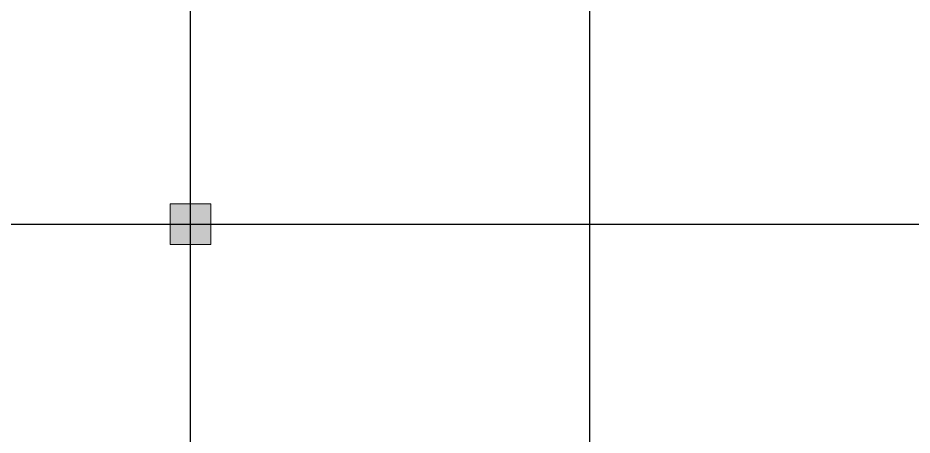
# Model space of a CAD drawing. Header units: millimetres. Extents: x 2659630 to 6742168, y -2425387 to -732288.
# Drawn here: x 2777087 to 2785862, y -1089161 to -1085064 of the extents above; entities that cross this region are included whole.
import ezdxf

# ---------------------------------------------------------------- set-up
doc = ezdxf.new("R2010")
doc.units = ezdxf.units.MM
doc.layers.add('A-hatch', color=253, linetype='Continuous', lineweight=0)
doc.layers.add('A-RCC', color=2, linetype='Continuous', lineweight=0)
doc.layers.add('A-LINE 08', color=8, linetype='Continuous')

msp = doc.modelspace()

# ---------------------------------------------------------------- hatches: boundary and pattern name
at = {"layer": 'A-hatch', "true_color": 0x939598}
h = msp.add_hatch(color=252, dxfattribs=at)
h.dxf.hatch_style = 1
h.paths.add_polyline_path([(2794685.169795455, -1076354.800480256), (2794235.169795463, -1076354.79813326), (2794235.167448485, -1076804.793973931), (2794685.167448478, -1076804.796320929)])
h.paths.add_polyline_path([(2790765.169795504, -1076354.780035292), (2790315.169795508, -1076354.777688293), (2790315.167448537, -1076804.773528967), (2790765.16744853, -1076804.775875966)])
h.paths.add_polyline_path([(2786845.169795554, -1076354.759590327), (2786395.169795563, -1076354.757243329), (2786395.167448586, -1076804.753084003), (2786845.167448578, -1076804.755430999)])
h.paths.add_polyline_path([(2782925.169795612, -1076354.739145362), (2782475.169795616, -1076354.736798365), (2782475.167448642, -1076804.732729218), (2782925.167448631, -1076804.735076217)])
h.paths.add_polyline_path([(2779005.16979566, -1076354.718700398), (2778555.169795671, -1076354.716353399), (2778555.168596098, -1076584.716353397), (2779005.168596091, -1076584.718700395)])
h.paths.add_polyline_path([(2775085.169795722, -1076354.698255433), (2774635.169795727, -1076354.695908435), (2774635.16859615, -1076584.695908431), (2775085.168596152, -1076584.69825543)])
h.paths.add_polyline_path([(2771465.169837732, -1076354.679375135), (2771015.169837739, -1076354.677028136), (2771015.168638164, -1076584.677028134), (2771465.168638157, -1076584.67937513)])
h.paths.add_polyline_path([(2767955.169879762, -1076354.65700327), (2767505.169879762, -1076354.65465627), (2767505.16987974, -1076354.658721548), (2767735.164614903, -1076584.655855823), (2767955.168680178, -1076584.657003265)])
h.paths.add_polyline_path([(2767505.16987974, -1076354.658721548), (2767505.168680184, -1076584.654656268), (2767735.164614903, -1076584.655855823)])
h.paths.add_polyline_path([(2767735.150373595, -1080094.655761754), (2767505.150373593, -1080094.654562177), (2767505.148026599, -1080544.654562172), (2767735.148026599, -1080544.655761749)])
h.paths.add_polyline_path([(2767735.115064327, -1086864.651694801), (2767505.115064329, -1086864.650495223), (2767505.112717329, -1087314.650495219), (2767735.112717329, -1087314.651694795)])
h.paths.add_polyline_path([(2767955.094410716, -1090824.657003073), (2767735.094316674, -1090824.65585565), (2767505.09321115, -1091054.654562027), (2767505.09321115, -1091054.654656072), (2767955.093211142, -1091054.657003071)])
h.paths.add_polyline_path([(2767735.094316674, -1090824.65585565), (2767505.094410721, -1090824.654656073), (2767505.09321115, -1091054.654562027)])
h.paths.add_polyline_path([(2771465.094368709, -1090824.67530966), (2771015.094368713, -1090824.672962662), (2771015.093169142, -1091054.67296266), (2771465.093169132, -1091054.675309656)])
h.paths.add_polyline_path([(2775085.094326703, -1090824.694189962), (2774635.094326707, -1090824.691842962), (2774635.09312713, -1091054.691842958), (2775085.093127126, -1091054.694189958)])
h.paths.add_polyline_path([(2782925.095557934, -1090604.734985851), (2782475.095557941, -1090604.732638852), (2782475.093210936, -1091054.734102081), (2782925.09321093, -1091054.736449081)])
h.paths.add_polyline_path([(2786845.095557883, -1090604.755430815), (2786395.095557889, -1090604.753083816), (2786395.093210889, -1091054.753177854), (2786845.093210885, -1091054.755524852)])
h.paths.add_polyline_path([(2790765.095557833, -1090604.775875778), (2790315.095557842, -1090604.77352878), (2790315.093210844, -1091054.773622818), (2790765.093210833, -1091054.775969817)])
h.paths.add_polyline_path([(2794685.095557783, -1090604.796320744), (2794235.095557788, -1090604.793973746), (2794235.093210788, -1091054.794067783), (2794685.093210785, -1091054.796414781)])
h.paths.add_polyline_path([(2778980.114849864, -1086889.710437727), (2778580.114849867, -1086889.708351505), (2778580.112763645, -1087289.7083515), (2778980.112763641, -1087289.710437722)])
h.paths.add_polyline_path([(2778980.138746005, -1080144.714504621), (2778580.138746008, -1080144.7124184), (2778580.136659786, -1080544.712418396), (2778980.136659781, -1080544.714504616)])
h.paths.add_polyline_path([(2774975.150373505, -1080094.693522353), (2774745.150373505, -1080094.692322777), (2774745.148026505, -1080544.69232277), (2774975.148026505, -1080544.693522345)])
h.paths.add_polyline_path([(2774975.11387465, -1087092.773867416), (2774975.015244206, -1087092.773882591), (2774975.090065302, -1087058.406337379), (2774974.977870071, -1087006.62363598), (2774975.114323968, -1087006.623614986), (2774975.115064232, -1086864.689549441), (2774745.115064241, -1086864.688349865), (2774745.112717239, -1087314.688349858), (2774975.112717237, -1087314.689549435)])
h.paths.add_polyline_path([(2771355.149799816, -1080204.678801373), (2771245.14621423, -1080094.674068321), (2771125.150373546, -1080094.673442476), (2771125.14802655, -1080544.673442471), (2771355.148026548, -1080544.674642047)])
h.paths.add_polyline_path([(2771355.150373546, -1080094.674642055), (2771245.146214228, -1080094.674068321), (2771355.149799816, -1080204.678801373)], flags=17)

# ---------------------------------------------------------------- linework, layer by layer
at = {"layer": 'A-LINE 08'}
for p, q in [((2778780.169879675, -1092554.713367799), (2778780.169879675, -1072989.822344104)), ((2782700.169879726, -1092554.733812765), (2782700.169879726, -1072989.801899141)), ((2764551.487231886, -1087089.665273333), (2796888.622901997, -1087089.665273333))]:
    msp.add_line(p, q, dxfattribs=at)
at = {"layer": 'A-RCC'}
for p, q in [((2778580.114849867, -1086889.708351505), (2778580.112763645, -1087289.7083515)), ((2778980.114849864, -1086889.710437727), (2778580.114849867, -1086889.708351505)), ((2778980.112763641, -1087289.710437722), (2778980.114849864, -1086889.710437727)), ((2778580.112763645, -1087289.7083515), (2778980.112763641, -1087289.710437722))]:
    msp.add_line(p, q, dxfattribs=at)

doc.saveas('drawing.dxf')
